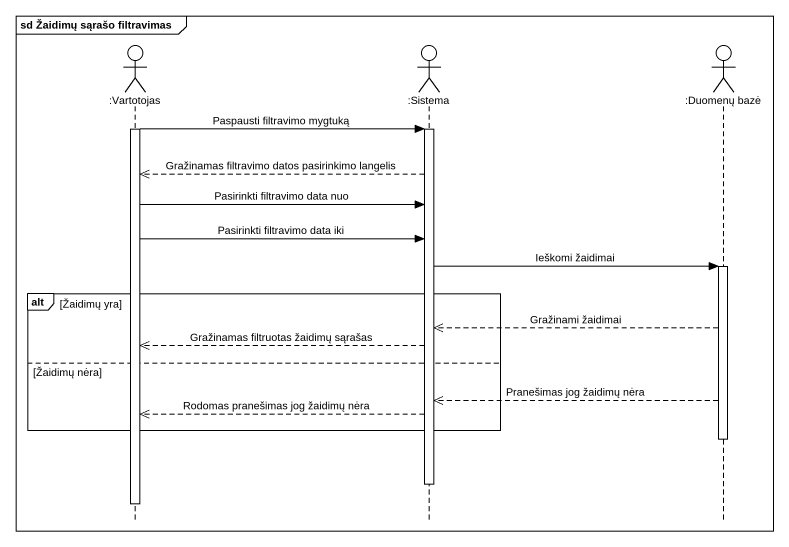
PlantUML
@startuml
mainframe sd Žaidimų sąrašo filtravimas
hide footbox
actor ":Vartotojas" as Vartotojas
actor ":Sistema" as Sistema
actor ":Duomenų bazė" as Duomenų_bazė

activate Vartotojas
Vartotojas -> Sistema : Paspausti filtravimo mygtuką
activate Sistema
Sistema -->> Vartotojas : Gražinamas filtravimo datos pasirinkimo langelis
Vartotojas -> Sistema : Pasirinkti filtravimo data nuo
Vartotojas -> Sistema : Pasirinkti filtravimo data iki
Sistema -> Duomenų_bazė : Ieškomi žaidimai
activate Duomenų_bazė
alt Žaidimų yra
  Duomenų_bazė -->> Sistema : Gražinami žaidimai
  Sistema -->> Vartotojas : Gražinamas filtruotas žaidimų sąrašas
else Žaidimų nėra
  Duomenų_bazė -->> Sistema : Pranešimas jog žaidimų nėra
  Sistema -->> Vartotojas : Rodomas pranešimas jog žaidimų nėra
end
deactivate Duomenų_bazė
deactivate Sistema
deactivate Vartotojas
@enduml
